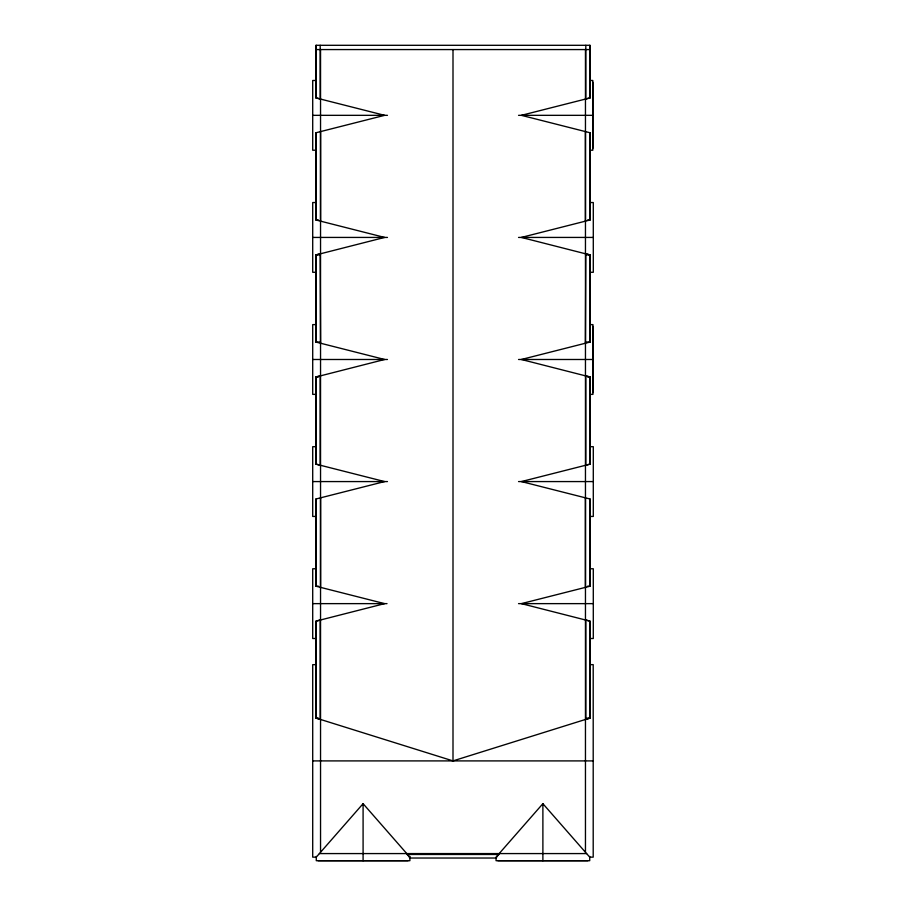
<?xml version="1.0" encoding="UTF-8"?>
<svg xmlns="http://www.w3.org/2000/svg" width="906" height="906" viewBox="0 0 906 906"><rect width="100%" height="100%" fill="white"/><g stroke="black" fill="none" stroke-linecap="round" stroke-linejoin="round"><path stroke-width="1.36" d="M409.886 857.144L363.091 803.679L316.273 857.144L312.706 857.144L312.706 664.664L316.273 664.664M589.727 664.642L593.203 664.642L593.203 857.144L589.727 857.144L542.887 803.679L496.058 857.144L496.058 860.7L589.727 860.7L589.727 856.43M499.183 853.577L496.058 858.027L409.886 858.027L406.771 853.577M320.543 375.843L315.922 376.93L315.922 464.132L384.631 481.573L315.922 499.013L315.922 586.193L384.631 603.634L316.273 621.074L316.273 718.13L453 760.904L589.727 718.13L589.727 621.074L521.369 603.634L590.078 586.193L590.078 499.013L521.369 481.573L590.078 464.132L590.078 376.93L585.457 375.843M585.457 719.466L590.078 718.13L590.078 621.074L585.457 619.987M316.273 342.049L316.273 254.858L384.631 237.429L315.922 219.977L315.922 132.774L384.631 115.334L315.922 97.905L315.922 45.3L590.078 45.3L590.078 97.905L585.457 98.992M590.078 97.905L521.369 115.334L590.078 132.774L590.078 219.977L521.369 237.429L589.727 254.858L589.727 342.049M316.273 464.132L316.273 376.93L384.631 359.489L315.922 342.049L315.922 254.858L320.543 253.771M585.457 253.771L590.078 254.858L590.078 342.049L521.369 359.489L589.727 376.93L589.727 464.132M585.457 465.22L590.078 464.132M320.543 719.466L315.922 718.118L315.922 621.074L320.543 619.987M315.922 49.57L590.078 49.57M316.273 80.475L312.706 80.475L312.706 150.215L316.273 150.215M589.727 80.475L592.807 80.475L592.807 150.215L589.727 150.215M592.807 82.219L592.807 148.471M315.922 97.905L320.543 98.992M312.706 115.334L387.451 115.334M518.549 115.334L592.807 115.334M320.543 131.687L320.543 221.075M585.457 131.687L585.457 221.075M315.922 132.774L316.273 219.977M590.078 132.774L589.727 219.977M316.273 202.536L312.706 202.536L312.706 272.287L316.273 272.287M589.727 202.536L593.294 202.536L593.294 272.287L589.727 272.287M315.922 219.977L318.402 219.977M587.598 219.977L590.078 219.977M312.706 237.429L387.451 237.429M518.549 237.429L593.294 237.429M315.922 254.858L319.478 254.858M586.522 254.858L590.078 254.858M316.273 324.608L312.706 324.608L312.706 394.37L316.273 394.37M589.727 324.608L592.932 324.608L592.932 394.37L589.727 394.37M592.932 326.353L592.932 392.626M315.922 342.049L319.478 342.049M586.522 342.049L590.078 342.049M320.543 343.136L320.192 253.771M585.457 343.136L585.808 253.771M312.706 359.489L387.451 359.489M518.549 359.489L592.932 359.489M315.922 376.93L318.402 376.93M587.598 376.93L590.078 376.93M316.273 446.692L312.706 446.692L312.706 516.443L316.273 516.443M589.727 446.692L593.294 446.692L593.294 516.443L589.727 516.443M315.922 464.132L320.543 465.22M312.706 481.573L387.451 481.573M518.549 481.573L593.294 481.573M320.543 497.926L320.543 587.292M585.457 497.926L585.457 587.292M315.922 499.013L316.273 586.193M590.078 499.013L589.727 586.193M316.273 568.764L312.706 568.764L312.706 638.504L316.273 638.504M589.727 568.764L593.294 568.764L593.294 638.504L589.727 638.504M315.922 586.193L318.402 586.193M587.598 586.193L590.078 586.193M312.706 603.634L387.009 603.634M518.538 603.634L593.294 603.634M315.922 718.118L318.402 718.118M586.907 718.13L590.078 718.13M312.706 760.904L593.203 760.904M319.388 853.577L586.612 853.577M406.771 854.471L499.183 854.471M589.727 45.3L589.727 97.905M587.892 860.7L497.892 860.7M585.808 45.3L585.808 98.992M585.808 375.843L585.808 465.22M585.808 619.987L585.808 719.466M585.457 49.57L585.457 852.263M542.887 803.679L542.887 860.7M453 49.57L453 760.904M409.886 856.43L409.886 860.7L316.273 860.7L316.273 856.43M408.051 860.7L318.108 860.7M363.091 803.679L363.091 860.7M320.543 49.57L320.543 852.263M320.192 45.3L320.192 98.992M320.192 375.843L320.192 465.22M320.192 619.987L320.192 719.466M316.273 45.3L316.273 97.905"/></g></svg>
